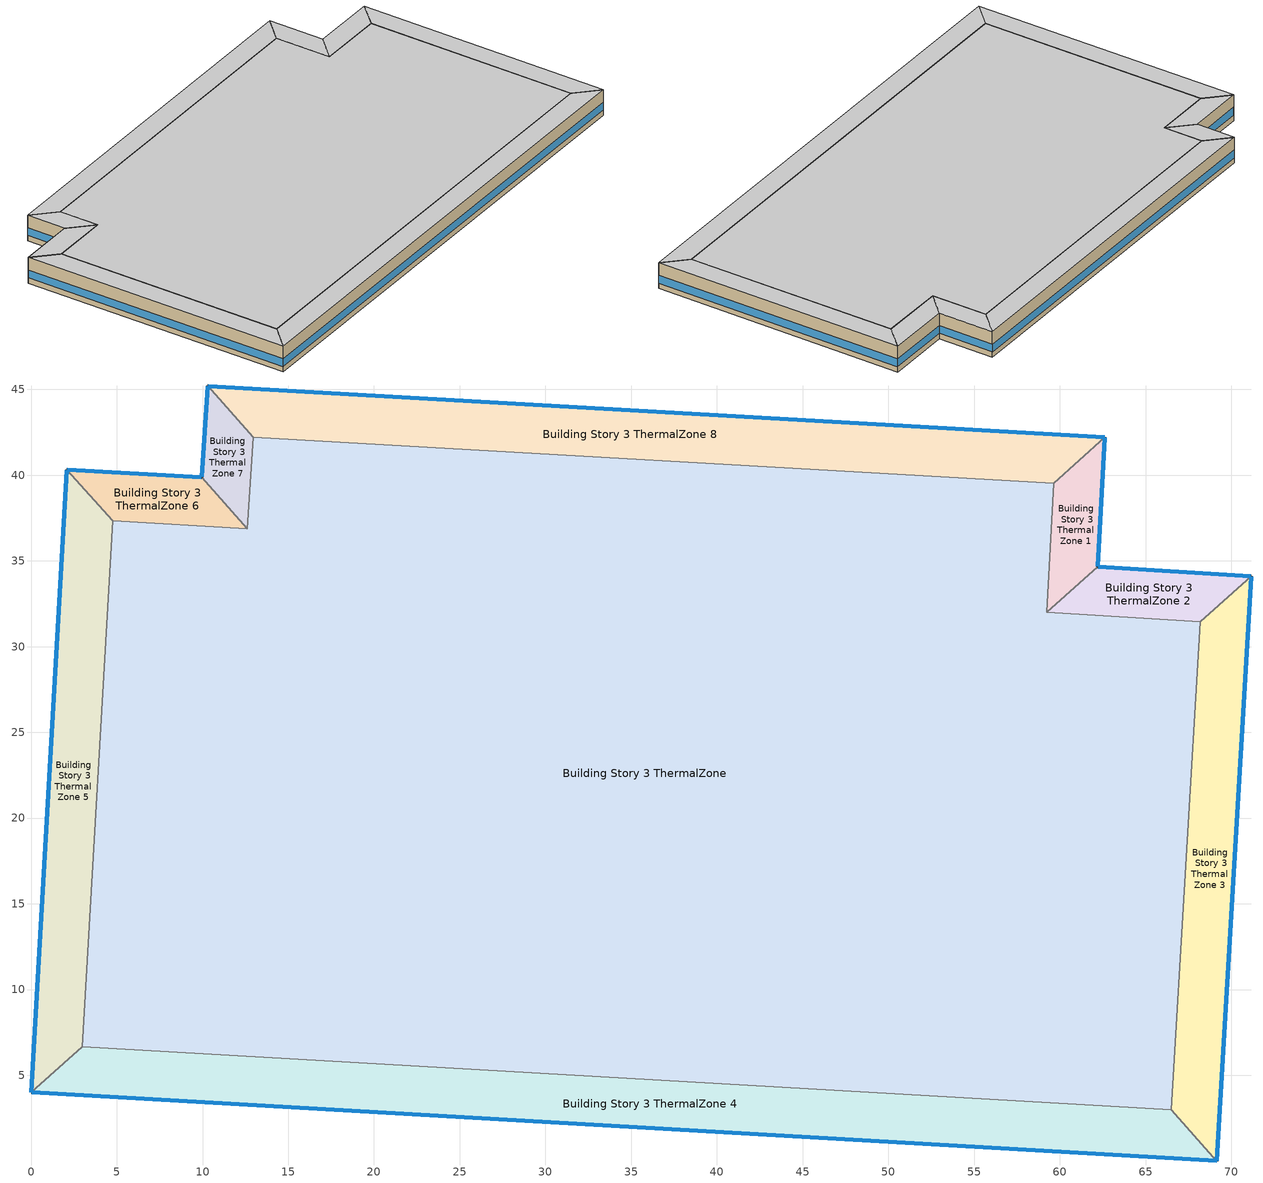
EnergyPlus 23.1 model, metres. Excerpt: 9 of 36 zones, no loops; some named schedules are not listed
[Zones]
Building Story 3 ThermalZone
 floor adiabatic (Typical Interior Floor): 59.65,39.54 59.23,31.99 68.18,31.44 66.51,2.99 2.99,6.66 4.76,37.33 12.62,36.88 12.95,42.21 z7.2
 wall adiabatic (Typical Interior Wall): 59.23,31.99 59.65,39.54 12.95,42.21 12.62,36.88 4.76,37.33 2.99,6.66 66.51,2.99 68.18,31.44 59.23,31.99 z7.2:10.8
 ceiling adiabatic (Typical Interior Ceiling): 12.95,42.21 12.62,36.88 4.76,37.33 2.99,6.66 66.51,2.99 68.18,31.44 59.23,31.99 59.65,39.54 z10.8
Building Story 3 ThermalZone 1
 floor adiabatic (Typical Interior Floor): 62.63,42.2 62.22,34.65 59.23,31.99 59.65,39.54 z7.2
 wall outside (Typical Insulated Steel Framed Exterior Wall R-12.99): 62.22,34.65 62.63,42.2 z7.2:10.8
 wall adiabatic (Typical Interior Wall): 62.63,42.2 59.65,39.54 59.23,31.99 62.22,34.65 z7.2:10.8
 window (U 0.55 SHGC 0.25): 62.22,34.68 62.63,42.18 z7.96:9.05
 ceiling adiabatic (Typical Interior Ceiling): 59.65,39.54 59.23,31.99 62.22,34.65 62.63,42.2 z10.8
Building Story 3 ThermalZone 2
 floor adiabatic (Typical Interior Floor): 62.22,34.65 71.18,34.1 68.18,31.44 59.23,31.99 z7.2
 wall outside (Typical Insulated Steel Framed Exterior Wall R-12.99): 71.18,34.1 62.22,34.65 z7.2:10.8
 wall adiabatic (Typical Interior Wall): 62.22,34.65 59.23,31.99 68.18,31.44 71.18,34.1 z7.2:10.8
 window (U 0.55 SHGC 0.25): 71.15,34.1 62.24,34.65 z7.96:9.05
 ceiling adiabatic (Typical Interior Ceiling): 59.23,31.99 68.18,31.44 71.18,34.1 62.22,34.65 z10.8
Building Story 3 ThermalZone 3
 floor adiabatic (Typical Interior Floor): 71.18,34.1 69.17,0 66.51,2.99 68.18,31.44 z7.2
 wall outside (Typical Insulated Steel Framed Exterior Wall R-12.99): 69.17,0 71.18,34.1 z7.2:10.8
 wall adiabatic (Typical Interior Wall): 71.18,34.1 68.18,31.44 66.51,2.99 69.17,0 z7.2:10.8
 window (U 0.55 SHGC 0.25): 69.17,0.03 71.17,34.07 z7.96:9.04
 ceiling adiabatic (Typical Interior Ceiling): 68.18,31.44 66.51,2.99 69.17,0 71.18,34.1 z10.8
Building Story 3 ThermalZone 4
 floor adiabatic (Typical Interior Floor): 69.17,0 0,4 2.99,6.66 66.51,2.99 z7.2
 wall outside (Typical Insulated Steel Framed Exterior Wall R-12.99): 0,4 69.17,0 z7.2:10.8
 wall adiabatic (Typical Interior Wall): 69.17,0 66.51,2.99 2.99,6.66 0,4 z7.2:10.8
 window (U 0.55 SHGC 0.25): 0.03,4 69.14,0 z7.96:9.04
 ceiling adiabatic (Typical Interior Ceiling): 66.51,2.99 2.99,6.66 0,4 69.17,0 z10.8
Building Story 3 ThermalZone 5
 floor adiabatic (Typical Interior Floor): 0,4 2.09,40.31 4.76,37.33 2.99,6.66 z7.2
 wall outside (Typical Insulated Steel Framed Exterior Wall R-12.99): 2.09,40.31 0,4 z7.2:10.8
 wall adiabatic (Typical Interior Wall): 0,4 2.99,6.66 4.76,37.33 2.09,40.31 z7.2:10.8
 window (U 0.55 SHGC 0.25): 2.09,40.29 0,4.02 z7.96:9.04
 ceiling adiabatic (Typical Interior Ceiling): 2.99,6.66 4.76,37.33 2.09,40.31 0,4 z10.8
Building Story 3 ThermalZone 6
 floor adiabatic (Typical Interior Ceiling): 2.09,40.31 9.96,39.87 12.62,36.88 4.76,37.33 z7.2
 wall outside (Typical Insulated Steel Framed Exterior Wall R-12.99): 9.96,39.87 2.09,40.31 z7.2:10.8
 wall adiabatic (Typical Interior Wall): 2.09,40.31 4.76,37.33 12.62,36.88 9.96,39.87 z7.2:10.8
 window (U 0.55 SHGC 0.25): 9.94,39.87 2.12,40.31 z7.96:9.05
 ceiling adiabatic (Typical Interior Ceiling): 4.76,37.33 12.62,36.88 9.96,39.87 2.09,40.31 z10.8
Building Story 3 ThermalZone 7
 floor adiabatic (Typical Interior Ceiling): 9.96,39.87 10.3,45.2 12.95,42.21 12.62,36.88 z7.2
 wall outside (Typical Insulated Steel Framed Exterior Wall R-12.99): 10.3,45.2 9.96,39.87 z7.2:10.8
 wall adiabatic (Typical Interior Wall): 9.96,39.87 12.62,36.88 12.95,42.21 10.3,45.2 z7.2:10.8
 window (U 0.55 SHGC 0.25): 10.3,45.18 9.97,39.9 z7.96:9.05
 ceiling adiabatic (Typical Interior Ceiling): 12.62,36.88 12.95,42.21 10.3,45.2 9.96,39.87 z10.8
Building Story 3 ThermalZone 8
 floor adiabatic (Typical Interior Ceiling): 10.3,45.2 62.63,42.2 59.65,39.54 12.95,42.21 z7.2
 wall outside (Typical Insulated Steel Framed Exterior Wall R-12.99): 62.63,42.2 10.3,45.2 z7.2:10.8
 wall adiabatic (Typical Interior Wall): 10.3,45.2 12.95,42.21 59.65,39.54 62.63,42.2 z7.2:10.8
 window (U 0.55 SHGC 0.25): 62.61,42.2 10.32,45.2 z7.96:9.04
 ceiling adiabatic (Typical Interior Ceiling): 12.95,42.21 59.65,39.54 62.63,42.2 10.3,45.2 z10.8
[Building]
bld_10: Terrain=City
[Site:Location]
Jack Northrop Fld H_CA_USA: Latitude {deg}=41.3127; Longitude {deg}=-105.584; Time Zone {hr}=-8; Elevation {m}=21
[Site:GroundTemperature:FCfactorMethod]
18.8, 14.3, 13.6, 13.2, 13.3, 12.6, 15.3, 15.6, 17.7, 19.4, 19.7, 18.5
[Site:WaterMainsTemperature]
Calculation Method=Correlation; Annual Average Outdoor Air Temperature {C}=8.96667; Maximum Difference In Monthly Average Outdoor Air Temperatures {deltaC}=26.2
[SizingPeriod:DesignDay] Day of Month=21; Dry-Bulb Temperature Range Modifier Type=DefaultMultipliers; Humidity Condition Type=Wetbulb; Barometric Pressure {Pa}=98769; Rain Indicator=No; Snow Indicator=No; Daylight Saving Time Indicator=No; Begin Environment Reset Mode=FullResetAtBeginEnvironment
Name | Month | Day Type | Maximum Dry-Bulb Temperature {C} | Daily Dry-Bulb Temperature Range {deltaC} | Wetbulb or DewPoint at Maximum Dry-Bulb {C} | Wind Speed {m/s} | Wind Direction {deg} | Solar Model Indicator | ASHRAE Clear Sky Optical Depth for Beam Irradiance (taub) | ASHRAE Clear Sky Optical Depth for Diffuse Irradiance (taud) | Sky Clearness
Buffalo Niagara Intl Ap Ann Clg .4% Condns DB=>MWB 1 | 7 | SummerDesignDay | 30.3 | 9.3 | 21.8 | 5.7 | 240 | ASHRAETau | 0.462 | 2.001
Buffalo Niagara Intl Ap Ann Clg .4% Condns WB=>MDB 1 | 7 | SummerDesignDay | 27.8 | 9.3 | 23.8 | 5.7 | 240 | ASHRAETau | 0.462 | 2.001
Buffalo Niagara Intl Ap Ann Htg 99.6% Condns DB 1 | 1 | WinterDesignDay | -16.3 | 0 | -16.3 | 5.1 | 270 | ASHRAEClearSky |  |  | 0
[Material] Thermal Absorptance=0.9; Solar Absorptance=0.7
Name | Roughness | Thickness {m} | Conductivity {W/m-K} | Density {kg/m3} | Specific Heat {J/kg-K} | Visible Absorptance
100mm Normalweight concrete floor | MediumRough | 0.1016 | 2.31045 | 2322 | 832.557 | 0.7
25mm Stucco | Smooth | 0.0254 | 0.72 | 1856 | 840 | 0.7
5/8 in. Gypsum Board | MediumSmooth | 0.0159 | 0.16 | 800 | 1090 | 0.7
G01 13mm gypsum board | Smooth | 0.0127 | 0.160031 | 800.001 | 1090.73 | 0.5
Std Wood 6inch 1; Std Wood 6inch 2 | MediumSmooth | 0.15 | 0.12 | 540 | 1210 | 0.7
[Material:NoMass] Roughness=Smooth; Thermal Absorptance=0.9; Solar Absorptance=0.7
Name | Thermal Resistance {m2-K/W} | Visible Absorptance
CP02 CARPET PAD | 0.21648 | 0.8
Typical Insulation R-10.81 | 1.90342 | 0.7
[WindowMaterial:Gas]
Gap_1_W_0_0032: Gas Type=Air; Thickness {m}=0.0032
[WindowMaterial:Glazing] Optical Data Type=SpectralAverage; Infrared Transmittance at Normal Incidence=0; Back Side Infrared Hemispherical Emissivity=0.84; Conductivity {W/m-K}=1; Dirt Correction Factor for Solar and Visible Transmittance=1; Solar Diffusing=No
Name | Thickness {m} | Solar Transmittance at Normal Incidence | Front Side Solar Reflectance at Normal Incidence | Back Side Solar Reflectance at Normal Incidence | Visible Transmittance at Normal Incidence | Front Side Visible Reflectance at Normal Incidence | Back Side Visible Reflectance at Normal Incidence | Front Side Infrared Hemispherical Emissivity
Glass_2022F_LayerAvg | 0.0039 | 0.355897 | 0.394095 | 0.265645 | 0.677694 | 0.042734 | 0.05547 | 0.046
Glass_2175_LayerAvg | 0.0086 | 0.167758 | 0.217606 | 0.437978 | 0.416044 | 0.078729 | 0.10654 | 0.84
[Construction]
InteriorFurnishings 1: Std Wood 6inch 1
InteriorFurnishings 2: Std Wood 6inch 2
Typical Insulated Steel Framed Exterior Wall R-12.99: 25mm Stucco, 5/8 in. Gypsum Board, Typical Insulation R-10.81, 5/8 in. Gypsum Board
Typical Interior Ceiling: CP02 CARPET PAD, 100mm Normalweight concrete floor
Typical Interior Floor: 100mm Normalweight concrete floor, CP02 CARPET PAD
Typical Interior Wall: G01 13mm gypsum board, G01 13mm gypsum board
U 0.55 SHGC 0.25: Glass_2175_LayerAvg, Gap_1_W_0_0032, Glass_2022F_LayerAvg
[Zone] Multiplier=1; Part of Total Floor Area=Yes
Building Story 3 ThermalZone; Building Story 3 ThermalZone 1; Building Story 3 ThermalZone 2; Building Story 3 ThermalZone 3; Building Story 3 ThermalZone 4; Building Story 3 ThermalZone 5; Building Story 3 ThermalZone 6; Building Story 3 ThermalZone 7; Building Story 3 ThermalZone 8
[Space] Space Type=Story Mid2 Blended Space Type
Name | Zone
Building Story 3 Space | Building Story 3 ThermalZone
Building Story 3 Space 1 | Building Story 3 ThermalZone 1
Building Story 3 Space 2 | Building Story 3 ThermalZone 2
Building Story 3 Space 3 | Building Story 3 ThermalZone 3
Building Story 3 Space 4 | Building Story 3 ThermalZone 4
Building Story 3 Space 5 | Building Story 3 ThermalZone 5
Building Story 3 Space 6 | Building Story 3 ThermalZone 6
Building Story 3 Space 7 | Building Story 3 ThermalZone 7
Building Story 3 Space 8 | Building Story 3 ThermalZone 8
[SpaceList]
Story Mid2 Blended Space Type: Building Story 3 Space 5, Building Story 3 Space 7, Building Story 3 Space, Building Story 3 Space 4, Building Story 3 Space 6, Building Story 3 Space 3, Building Story 3 Space 8, Building Story 3 Space 2, Building Story 3 Space 1
[InternalMass]
Name | Construction | Zone or ZoneList | Space or SpaceList | Surface Area {m2}
Building Story 3 Space 5 Office WholeBuilding - Lg Office A  - Story Mid2 Mass; Building Story 3 Space 5 Office WholeBuilding - Lg Office C  - Story Mid2 Mass | InteriorFurnishings 1 | Building Story 3 ThermalZone 5 | Building Story 3 Space 5 | 9.81729
Building Story 3 Space 7 Office WholeBuilding - Lg Office A  - Story Mid2 Mass; Building Story 3 Space 7 Office WholeBuilding - Lg Office C  - Story Mid2 Mass | InteriorFurnishings 1 | Building Story 3 ThermalZone 7 | Building Story 3 Space 7 | 1.56676
Building Story 3 Space Office WholeBuilding - Lg Office A  - Story Mid2 Mass; Building Story 3 Space Office WholeBuilding - Lg Office C  - Story Mid2 Mass | InteriorFurnishings 1 | Building Story 3 ThermalZone | Building Story 3 Space | 226.101
Building Story 3 Space 4 Office WholeBuilding - Lg Office A  - Story Mid2 Mass; Building Story 3 Space 4 Office WholeBuilding - Lg Office C  - Story Mid2 Mass | InteriorFurnishings 1 | Building Story 3 ThermalZone 4 | Building Story 3 Space 4 | 19.4455
Building Story 3 Space 6 Office WholeBuilding - Lg Office A  - Story Mid2 Mass; Building Story 3 Space 6 Office WholeBuilding - Lg Office C  - Story Mid2 Mass | InteriorFurnishings 1 | Building Story 3 ThermalZone 6 | Building Story 3 Space 6 | 2.30838
Building Story 3 Space 3 Office WholeBuilding - Lg Office A  - Story Mid2 Mass; Building Story 3 Space 3 Office WholeBuilding - Lg Office C  - Story Mid2 Mass | InteriorFurnishings 1 | Building Story 3 ThermalZone 3 | Building Story 3 Space 3 | 9.17397
Building Story 3 Space 8 Office WholeBuilding - Lg Office A  - Story Mid2 Mass; Building Story 3 Space 8 Office WholeBuilding - Lg Office C  - Story Mid2 Mass | InteriorFurnishings 1 | Building Story 3 ThermalZone 8 | Building Story 3 Space 8 | 14.5351
Building Story 3 Space 2 Office WholeBuilding - Lg Office A  - Story Mid2 Mass; Building Story 3 Space 2 Office WholeBuilding - Lg Office C  - Story Mid2 Mass | InteriorFurnishings 1 | Building Story 3 ThermalZone 2 | Building Story 3 Space 2 | 2.63076
Building Story 3 Space 1 Office WholeBuilding - Lg Office A  - Story Mid2 Mass; Building Story 3 Space 1 Office WholeBuilding - Lg Office C  - Story Mid2 Mass | InteriorFurnishings 1 | Building Story 3 ThermalZone 1 | Building Story 3 Space 1 | 2.21524
Building Story 3 Space 5 Office WholeBuilding - Lg Office A end_a - Story Mid2 Mass; Building Story 3 Space 5 Office WholeBuilding - Lg Office C end_a - Story Mid2 Mass | InteriorFurnishings 1 | Building Story 3 ThermalZone 5 | Building Story 3 Space 5 | 1.42611
Building Story 3 Space 7 Office WholeBuilding - Lg Office A end_a - Story Mid2 Mass; Building Story 3 Space 7 Office WholeBuilding - Lg Office C end_a - Story Mid2 Mass | InteriorFurnishings 1 | Building Story 3 ThermalZone 7 | Building Story 3 Space 7 | 0.227595
Building Story 3 Space Office WholeBuilding - Lg Office A end_a - Story Mid2 Mass; Building Story 3 Space Office WholeBuilding - Lg Office C end_a - Story Mid2 Mass | InteriorFurnishings 1 | Building Story 3 ThermalZone | Building Story 3 Space | 32.8446
Building Story 3 Space 4 Office WholeBuilding - Lg Office A end_a - Story Mid2 Mass; Building Story 3 Space 4 Office WholeBuilding - Lg Office C end_a - Story Mid2 Mass | InteriorFurnishings 1 | Building Story 3 ThermalZone 4 | Building Story 3 Space 4 | 2.82476
Building Story 3 Space 6 Office WholeBuilding - Lg Office A end_a - Story Mid2 Mass; Building Story 3 Space 6 Office WholeBuilding - Lg Office C end_a - Story Mid2 Mass | InteriorFurnishings 1 | Building Story 3 ThermalZone 6 | Building Story 3 Space 6 | 0.335326
Building Story 3 Space 3 Office WholeBuilding - Lg Office A end_a - Story Mid2 Mass; Building Story 3 Space 3 Office WholeBuilding - Lg Office C end_a - Story Mid2 Mass | InteriorFurnishings 1 | Building Story 3 ThermalZone 3 | Building Story 3 Space 3 | 1.33266
Building Story 3 Space 8 Office WholeBuilding - Lg Office A end_a - Story Mid2 Mass; Building Story 3 Space 8 Office WholeBuilding - Lg Office C end_a - Story Mid2 Mass | InteriorFurnishings 1 | Building Story 3 ThermalZone 8 | Building Story 3 Space 8 | 2.11144
Building Story 3 Space 2 Office WholeBuilding - Lg Office A end_a - Story Mid2 Mass; Building Story 3 Space 2 Office WholeBuilding - Lg Office C end_a - Story Mid2 Mass | InteriorFurnishings 1 | Building Story 3 ThermalZone 2 | Building Story 3 Space 2 | 0.382157
Building Story 3 Space 1 Office WholeBuilding - Lg Office A end_a - Story Mid2 Mass; Building Story 3 Space 1 Office WholeBuilding - Lg Office C end_a - Story Mid2 Mass | InteriorFurnishings 1 | Building Story 3 ThermalZone 1 | Building Story 3 Space 1 | 0.321797
Building Story 3 Space 5 Office WholeBuilding - Lg Office B  - Story Mid2 Mass | InteriorFurnishings 1 | Building Story 3 ThermalZone 5 | Building Story 3 Space 5 | 72.8509
Building Story 3 Space 7 Office WholeBuilding - Lg Office B  - Story Mid2 Mass | InteriorFurnishings 1 | Building Story 3 ThermalZone 7 | Building Story 3 Space 7 | 11.6264
Building Story 3 Space Office WholeBuilding - Lg Office B  - Story Mid2 Mass | InteriorFurnishings 1 | Building Story 3 ThermalZone | Building Story 3 Space | 1677.82
Building Story 3 Space 4 Office WholeBuilding - Lg Office B  - Story Mid2 Mass | InteriorFurnishings 1 | Building Story 3 ThermalZone 4 | Building Story 3 Space 4 | 144.299
Building Story 3 Space 6 Office WholeBuilding - Lg Office B  - Story Mid2 Mass | InteriorFurnishings 1 | Building Story 3 ThermalZone 6 | Building Story 3 Space 6 | 17.1297
Building Story 3 Space 3 Office WholeBuilding - Lg Office B  - Story Mid2 Mass | InteriorFurnishings 1 | Building Story 3 ThermalZone 3 | Building Story 3 Space 3 | 68.077
Building Story 3 Space 8 Office WholeBuilding - Lg Office B  - Story Mid2 Mass | InteriorFurnishings 1 | Building Story 3 ThermalZone 8 | Building Story 3 Space 8 | 107.86
Building Story 3 Space 2 Office WholeBuilding - Lg Office B  - Story Mid2 Mass | InteriorFurnishings 1 | Building Story 3 ThermalZone 2 | Building Story 3 Space 2 | 19.522
Building Story 3 Space 1 Office WholeBuilding - Lg Office B  - Story Mid2 Mass | InteriorFurnishings 1 | Building Story 3 ThermalZone 1 | Building Story 3 Space 1 | 16.4386
Building Story 3 Space 5 Office WholeBuilding - Lg Office B end_a - Story Mid2 Mass | InteriorFurnishings 1 | Building Story 3 ThermalZone 5 | Building Story 3 Space 5 | 10.5827
Building Story 3 Space 7 Office WholeBuilding - Lg Office B end_a - Story Mid2 Mass | InteriorFurnishings 1 | Building Story 3 ThermalZone 7 | Building Story 3 Space 7 | 1.68891
Building Story 3 Space Office WholeBuilding - Lg Office B end_a - Story Mid2 Mass | InteriorFurnishings 1 | Building Story 3 ThermalZone | Building Story 3 Space | 243.729
Building Story 3 Space 4 Office WholeBuilding - Lg Office B end_a - Story Mid2 Mass | InteriorFurnishings 1 | Building Story 3 ThermalZone 4 | Building Story 3 Space 4 | 20.9616
Building Story 3 Space 6 Office WholeBuilding - Lg Office B end_a - Story Mid2 Mass | InteriorFurnishings 1 | Building Story 3 ThermalZone 6 | Building Story 3 Space 6 | 2.48835
Building Story 3 Space 3 Office WholeBuilding - Lg Office B end_a - Story Mid2 Mass | InteriorFurnishings 1 | Building Story 3 ThermalZone 3 | Building Story 3 Space 3 | 9.8892
Building Story 3 Space 8 Office WholeBuilding - Lg Office B end_a - Story Mid2 Mass | InteriorFurnishings 1 | Building Story 3 ThermalZone 8 | Building Story 3 Space 8 | 15.6683
Building Story 3 Space 2 Office WholeBuilding - Lg Office B end_a - Story Mid2 Mass | InteriorFurnishings 1 | Building Story 3 ThermalZone 2 | Building Story 3 Space 2 | 2.83587
Building Story 3 Space 1 Office WholeBuilding - Lg Office B end_a - Story Mid2 Mass | InteriorFurnishings 1 | Building Story 3 ThermalZone 1 | Building Story 3 Space 1 | 2.38795
Building Story 3 Space 5 SecondarySchool Classroom A  - Story Mid2 Mass; Building Story 3 Space 5 SecondarySchool Classroom C  - Story Mid2 Mass | InteriorFurnishings 1 | Building Story 3 ThermalZone 5 | Building Story 3 Space 5 | 20.6722
Building Story 3 Space 7 SecondarySchool Classroom A  - Story Mid2 Mass; Building Story 3 Space 7 SecondarySchool Classroom C  - Story Mid2 Mass | InteriorFurnishings 1 | Building Story 3 ThermalZone 7 | Building Story 3 Space 7 | 3.29911
Building Story 3 Space SecondarySchool Classroom A  - Story Mid2 Mass; Building Story 3 Space SecondarySchool Classroom C  - Story Mid2 Mass | InteriorFurnishings 1 | Building Story 3 ThermalZone | Building Story 3 Space | 476.099
Building Story 3 Space 4 SecondarySchool Classroom A  - Story Mid2 Mass; Building Story 3 Space 4 SecondarySchool Classroom C  - Story Mid2 Mass | InteriorFurnishings 1 | Building Story 3 ThermalZone 4 | Building Story 3 Space 4 | 40.9463
Building Story 3 Space 6 SecondarySchool Classroom A  - Story Mid2 Mass; Building Story 3 Space 6 SecondarySchool Classroom C  - Story Mid2 Mass | InteriorFurnishings 1 | Building Story 3 ThermalZone 6 | Building Story 3 Space 6 | 4.86073
Building Story 3 Space 3 SecondarySchool Classroom A  - Story Mid2 Mass; Building Story 3 Space 3 SecondarySchool Classroom C  - Story Mid2 Mass | InteriorFurnishings 1 | Building Story 3 ThermalZone 3 | Building Story 3 Space 3 | 19.3175
Building Story 3 Space 8 SecondarySchool Classroom A  - Story Mid2 Mass; Building Story 3 Space 8 SecondarySchool Classroom C  - Story Mid2 Mass | InteriorFurnishings 1 | Building Story 3 ThermalZone 8 | Building Story 3 Space 8 | 30.6064
Building Story 3 Space 2 SecondarySchool Classroom A  - Story Mid2 Mass; Building Story 3 Space 2 SecondarySchool Classroom C  - Story Mid2 Mass | InteriorFurnishings 1 | Building Story 3 ThermalZone 2 | Building Story 3 Space 2 | 5.53957
Building Story 3 Space 1 SecondarySchool Classroom A  - Story Mid2 Mass; Building Story 3 Space 1 SecondarySchool Classroom C  - Story Mid2 Mass | InteriorFurnishings 1 | Building Story 3 ThermalZone 1 | Building Story 3 Space 1 | 4.66461
Building Story 3 Space 5 SecondarySchool Classroom A end_b - Story Mid2 Mass; Building Story 3 Space 5 SecondarySchool Classroom C end_b - Story Mid2 Mass | InteriorFurnishings 1 | Building Story 3 ThermalZone 5 | Building Story 3 Space 5 | 3.93978
Building Story 3 Space 7 SecondarySchool Classroom A end_b - Story Mid2 Mass; Building Story 3 Space 7 SecondarySchool Classroom C end_b - Story Mid2 Mass | InteriorFurnishings 1 | Building Story 3 ThermalZone 7 | Building Story 3 Space 7 | 0.628757
Building Story 3 Space SecondarySchool Classroom A end_b - Story Mid2 Mass; Building Story 3 Space SecondarySchool Classroom C end_b - Story Mid2 Mass | InteriorFurnishings 1 | Building Story 3 ThermalZone | Building Story 3 Space | 90.7368
Building Story 3 Space 4 SecondarySchool Classroom A end_b - Story Mid2 Mass; Building Story 3 Space 4 SecondarySchool Classroom C end_b - Story Mid2 Mass | InteriorFurnishings 1 | Building Story 3 ThermalZone 4 | Building Story 3 Space 4 | 7.8037
Building Story 3 Space 6 SecondarySchool Classroom A end_b - Story Mid2 Mass; Building Story 3 Space 6 SecondarySchool Classroom C end_b - Story Mid2 Mass | InteriorFurnishings 1 | Building Story 3 ThermalZone 6 | Building Story 3 Space 6 | 0.926375
Building Story 3 Space 3 SecondarySchool Classroom A end_b - Story Mid2 Mass; Building Story 3 Space 3 SecondarySchool Classroom C end_b - Story Mid2 Mass | InteriorFurnishings 1 | Building Story 3 ThermalZone 3 | Building Story 3 Space 3 | 3.68161
Building Story 3 Space 8 SecondarySchool Classroom A end_b - Story Mid2 Mass; Building Story 3 Space 8 SecondarySchool Classroom C end_b - Story Mid2 Mass | InteriorFurnishings 1 | Building Story 3 ThermalZone 8 | Building Story 3 Space 8 | 5.83308
Building Story 3 Space 2 SecondarySchool Classroom A end_b - Story Mid2 Mass; Building Story 3 Space 2 SecondarySchool Classroom C end_b - Story Mid2 Mass | InteriorFurnishings 1 | Building Story 3 ThermalZone 2 | Building Story 3 Space 2 | 1.05575
Building Story 3 Space 1 SecondarySchool Classroom A end_b - Story Mid2 Mass; Building Story 3 Space 1 SecondarySchool Classroom C end_b - Story Mid2 Mass | InteriorFurnishings 1 | Building Story 3 ThermalZone 1 | Building Story 3 Space 1 | 0.888999
Building Story 3 Space 5 SecondarySchool Corridor B  - Story Mid2 Mass | InteriorFurnishings 1 | Building Story 3 ThermalZone 5 | Building Story 3 Space 5 | 29.149
Building Story 3 Space 7 SecondarySchool Corridor B  - Story Mid2 Mass | InteriorFurnishings 1 | Building Story 3 ThermalZone 7 | Building Story 3 Space 7 | 4.65195
Building Story 3 Space SecondarySchool Corridor B  - Story Mid2 Mass | InteriorFurnishings 1 | Building Story 3 ThermalZone | Building Story 3 Space | 671.33
Building Story 3 Space 4 SecondarySchool Corridor B  - Story Mid2 Mass | InteriorFurnishings 1 | Building Story 3 ThermalZone 4 | Building Story 3 Space 4 | 57.7369
Building Story 3 Space 6 SecondarySchool Corridor B  - Story Mid2 Mass | InteriorFurnishings 1 | Building Story 3 ThermalZone 6 | Building Story 3 Space 6 | 6.85393
Building Story 3 Space 3 SecondarySchool Corridor B  - Story Mid2 Mass | InteriorFurnishings 1 | Building Story 3 ThermalZone 3 | Building Story 3 Space 3 | 27.2389
Building Story 3 Space 8 SecondarySchool Corridor B  - Story Mid2 Mass | InteriorFurnishings 1 | Building Story 3 ThermalZone 8 | Building Story 3 Space 8 | 43.1569
Building Story 3 Space 2 SecondarySchool Corridor B  - Story Mid2 Mass | InteriorFurnishings 1 | Building Story 3 ThermalZone 2 | Building Story 3 Space 2 | 7.81114
Building Story 3 Space 1 SecondarySchool Corridor B  - Story Mid2 Mass | InteriorFurnishings 1 | Building Story 3 ThermalZone 1 | Building Story 3 Space 1 | 6.57739
Building Story 3 Space 5 SecondarySchool Corridor B end_b - Story Mid2 Mass | InteriorFurnishings 1 | Building Story 3 ThermalZone 5 | Building Story 3 Space 5 | 5.55533
Building Story 3 Space 7 SecondarySchool Corridor B end_b - Story Mid2 Mass | InteriorFurnishings 1 | Building Story 3 ThermalZone 7 | Building Story 3 Space 7 | 0.886587
Building Story 3 Space SecondarySchool Corridor B end_b - Story Mid2 Mass | InteriorFurnishings 1 | Building Story 3 ThermalZone | Building Story 3 Space | 127.945
Building Story 3 Space 4 SecondarySchool Corridor B end_b - Story Mid2 Mass | InteriorFurnishings 1 | Building Story 3 ThermalZone 4 | Building Story 3 Space 4 | 11.0037
Building Story 3 Space 6 SecondarySchool Corridor B end_b - Story Mid2 Mass | InteriorFurnishings 1 | Building Story 3 ThermalZone 6 | Building Story 3 Space 6 | 1.30625
Building Story 3 Space 3 SecondarySchool Corridor B end_b - Story Mid2 Mass | InteriorFurnishings 1 | Building Story 3 ThermalZone 3 | Building Story 3 Space 3 | 5.1913
Building Story 3 Space 8 SecondarySchool Corridor B end_b - Story Mid2 Mass | InteriorFurnishings 1 | Building Story 3 ThermalZone 8 | Building Story 3 Space 8 | 8.22501
Building Story 3 Space 2 SecondarySchool Corridor B end_b - Story Mid2 Mass | InteriorFurnishings 1 | Building Story 3 ThermalZone 2 | Building Story 3 Space 2 | 1.48868
Building Story 3 Space 1 SecondarySchool Corridor B end_b - Story Mid2 Mass | InteriorFurnishings 1 | Building Story 3 ThermalZone 1 | Building Story 3 Space 1 | 1.25354
Building Story 3 Space Mass | InteriorFurnishings 2 | Building Story 3 ThermalZone | Building Story 3 Space | 4372.39
Building Story 3 Space 1 Mass | InteriorFurnishings 2 | Building Story 3 ThermalZone 1 | Building Story 3 Space 1 | 42.8387
Building Story 3 Space 2 Mass | InteriorFurnishings 2 | Building Story 3 ThermalZone 2 | Building Story 3 Space 2 | 50.8742
Building Story 3 Space 3 Mass | InteriorFurnishings 2 | Building Story 3 ThermalZone 3 | Building Story 3 Space 3 | 177.408
Building Story 3 Space 4 Mass | InteriorFurnishings 2 | Building Story 3 ThermalZone 4 | Building Story 3 Space 4 | 376.042
Building Story 3 Space 5 Mass | InteriorFurnishings 2 | Building Story 3 ThermalZone 5 | Building Story 3 Space 5 | 189.849
Building Story 3 Space 6 Mass | InteriorFurnishings 2 | Building Story 3 ThermalZone 6 | Building Story 3 Space 6 | 44.6398
Building Story 3 Space 7 Mass | InteriorFurnishings 2 | Building Story 3 ThermalZone 7 | Building Story 3 Space 7 | 30.2983
Building Story 3 Space 8 Mass | InteriorFurnishings 2 | Building Story 3 ThermalZone 8 | Building Story 3 Space 8 | 281.082
[Lights] Zone or ZoneList or Space or SpaceList=Story Mid2 Blended Space Type; Design Level Calculation Method=Watts/Area; Return Air Fraction=0; Fraction Visible=0.2; Fraction Replaceable=1
Name | Schedule | Watts per Zone Floor Area {W/m2} | Fraction Radiant
Office WholeBuilding - Lg Office Lights 1 | OfficeLarge BLDG_LIGHT_SCH_2013 | 4.92443 | 0.7
SecondarySchool Classroom Lights 2 | SchoolSecondary BLDG_LIGHT_CLASSROOM_SCH_2013 | 3.46067 | 0.37
SecondarySchool Corridor Lights 2 | SchoolSecondary BLDG_LIGHT_CORRIDOR_SCH_2013 | 1.29865 | 0.37
[People] Zone or ZoneList or Space or SpaceList=Story Mid2 Blended Space Type; Number of People Calculation Method=People/Area; Fraction Radiant=0.3; Enable ASHRAE 55 Comfort Warnings=Yes; Mean Radiant Temperature Calculation Type=ZoneAveraged; Work Efficiency Schedule=Work Efficiency Schedule; Clothing Insulation Schedule=Clothing Schedule; Air Velocity Schedule=Air Velocity Schedule; Thermal Comfort Model 1 Type=Fanger
Name | Number of People Schedule | People per Floor Area {person/m2} | Activity Level Schedule
Office WholeBuilding - Lg Office People 1 | OfficeLarge BLDG_OCC_SCH | 0.030027 | OfficeLarge ACTIVITY_SCH
SecondarySchool Classroom People 2 | SchoolSecondary BLDG_OCC_SCH | 0.0976802 | SchoolSecondary ACTIVITY_SCH
[ElectricEquipment] Zone or ZoneList or Space or SpaceList=Story Mid2 Blended Space Type; Design Level Calculation Method=Watts/Area; Fraction Latent=0; Fraction Radiant=0.5; Fraction Lost=0
Name | Schedule | Watts per Zone Floor Area {W/m2}
Office WholeBuilding - Lg Office Elec Equip 1 | OfficeLarge BLDG_EQUIP_SCH | 4.50246
SecondarySchool Classroom Elec Equip 2 | SchoolSecondary BLDG_EQUIP_SCH_2013 | 2.59271
SecondarySchool Corridor Elec Equip 2 | SchoolSecondary BLDG_EQUIP_SCH_2013 | 0.728029
[ZoneInfiltration:DesignFlowRate] Zone or ZoneList or Space or SpaceList=Story Mid2 Blended Space Type; Schedule=Always On Discrete; Design Flow Rate Calculation Method=Flow/ExteriorArea; Constant Term Coefficient=0; Temperature Term Coefficient=0; Velocity Term Coefficient=0.224; Velocity Squared Term Coefficient=0
Name | Flow Rate per Exterior Surface Area {m3/s-m2}
Office WholeBuilding - Lg Office A  - Story Mid2 Infiltration; Office WholeBuilding - Lg Office C  - Story Mid2 Infiltration | 8.32409e-05
Office WholeBuilding - Lg Office A end_a - Story Mid2 Infiltration; Office WholeBuilding - Lg Office C end_a - Story Mid2 Infiltration | 2.4184e-05
Office WholeBuilding - Lg Office B end_a - Story Mid2 Infiltration | 8.97307e-05
SecondarySchool Classroom A  - Story Mid2 Infiltration; SecondarySchool Classroom C  - Story Mid2 Infiltration | 6.34471e-05
SecondarySchool Classroom A end_b - Story Mid2 Infiltration; SecondarySchool Classroom C end_b - Story Mid2 Infiltration | 4.54974e-05
SecondarySchool Corridor B end_b - Story Mid2 Infiltration | 4.71038e-05
[Daylighting:Controls] Lighting Control Type=Stepped; Minimum Input Power Fraction for Continuous or ContinuousOff Dimming Control=0.3; Minimum Light Output Fraction for Continuous or ContinuousOff Dimming Control=0.2; Number of Stepped Control Steps=3; Probability Lighting will be Reset When Needed in Manual Stepped Control=1; Glare Calculation Azimuth Angle of View Direction Clockwise from Zone y-Axis {deg}=-0; Maximum Allowable Discomfort Glare Index=22; Illuminance Setpoint at Reference Point 1 {lux}=377
Name | Zone or Space | Glare Calculation Daylighting Reference Point | Daylighting Reference Point 1 | Fraction of Lights Controlled by Reference Point 1 | Daylighting Reference Point 2 | Fraction of Lights Controlled by Reference Point 2 | Illuminance Setpoint at Reference Point 2 {lux}
Building Story 3 ThermalZone 2 DaylightingControls | Building Story 3 ThermalZone 2 | Building Story 3 Space 2 Daylt Sensor 1 | Building Story 3 Space 2 Daylt Sensor 1 | 0.432
Building Story 3 ThermalZone 3 DaylightingControls | Building Story 3 ThermalZone 3 | Building Story 3 Space 3 Daylt Sensor 1 | Building Story 3 Space 3 Daylt Sensor 1 | 0.457 | Building Story 3 Space 3 Daylt Sensor 2 | 0.105 | 377
Building Story 3 ThermalZone 4 DaylightingControls | Building Story 3 ThermalZone 4 | Building Story 3 Space 4 Daylt Sensor 1 | Building Story 3 Space 4 Daylt Sensor 1 | 0.449 | Building Story 3 Space 4 Daylt Sensor 2 | 0.108 | 377
Building Story 3 ThermalZone 5 DaylightingControls | Building Story 3 ThermalZone 5 | Building Story 3 Space 5 Daylt Sensor 1 | Building Story 3 Space 5 Daylt Sensor 1 | 0.456 | Building Story 3 Space 5 Daylt Sensor 2 | 0.105 | 377
Building Story 3 ThermalZone 8 DaylightingControls | Building Story 3 ThermalZone 8 | Building Story 3 Space 8 Daylt Sensor 1 | Building Story 3 Space 8 Daylt Sensor 1 | 0.451 | Building Story 3 Space 8 Daylt Sensor 2 | 0.108 | 377
[Exterior:Lights] Control Option=AstronomicalClock
Name | Schedule | Design Level {W}
Building Facades | Schedule Ruleset 1 | 1059.83
Main Entries | Schedule Ruleset 2 | 287.547
Other Doors | Schedule Ruleset 2 | 639.792
Parking Areas and Drives | Schedule Ruleset 2 | 11443.6
[Schedule:Day:Interval]
OfficeLarge BLDG_LIGHT_SCH_2013 Wkdy Day: No, 05:00, 0.05, 06:00, 0.1, 07:00, 0.0905601, 08:00, 0.27168, 17:00, 0.815041, 18:00, 0.452801, 20:00, 0.27168, 22:00, 0.18112, 23:00, 0.0905601, 24:00, 0.0452801
OfficeLarge BLDG_LIGHT_SCH_2013 Sat Day: No, 06:00, 0.05, 08:00, 0.0905601, 12:00, 0.27168, 17:00, 0.13584, 19:00, 0.0452801, 24:00, 0.05
OfficeLarge BLDG_LIGHT_SCH_2013 Default: No, 05:00, 0.05, 18:00, 0.0452801, 24:00, 0.05
OfficeLarge BLDG_LIGHT_SCH_2013 Summer Design Day; SchoolSecondary BLDG_LIGHT_CLASSROOM_SCH_2013 Summer Design Day; Clothing Schedule Default Winter Clothes; SchoolSecondary BLDG_LIGHT_CORRIDOR_SCH_2013 Summer Design Day; OfficeLarge BLDG_EQUIP_SCH Summer Design Day: No, 24:00, 1
OfficeLarge BLDG_LIGHT_SCH_2013 Winter Design Day; SchoolSecondary BLDG_LIGHT_CLASSROOM_SCH_2013 Winter Design Day; Work Efficiency Schedule Default; SchoolSecondary BLDG_OCC_SCH Wknd Day; SchoolSecondary BLDG_OCC_SCH Wknd Day 1; SchoolSecondary BLDG_OCC_SCH Default; SchoolSecondary BLDG_OCC_SCH Winter Design Day; SchoolSecondary BLDG_LIGHT_CORRIDOR_SCH_2013 Winter Design Day; OfficeLarge BLDG_OCC_SCH Winter Design Day; OfficeLarge BLDG_EQUIP_SCH Winter Design Day: No, 24:00, 0
SchoolSecondary BLDG_LIGHT_CLASSROOM_SCH_2013 Wkdy Day; SchoolSecondary BLDG_LIGHT_CLASSROOM_SCH_2013 Wkdy Day 2: No, 07:00, 0.1773, 08:00, 0.9, 21:00, 0.598291, 24:00, 0.1773
SchoolSecondary BLDG_LIGHT_CLASSROOM_SCH_2013 Wknd Day; SchoolSecondary BLDG_LIGHT_CLASSROOM_SCH_2013 Wknd Day 1; SchoolSecondary BLDG_LIGHT_CLASSROOM_SCH_2013 Default; SchoolSecondary BLDG_LIGHT_CORRIDOR_SCH_2013 Wknd Day; SchoolSecondary BLDG_LIGHT_CORRIDOR_SCH_2013 Wknd Day 1; SchoolSecondary BLDG_LIGHT_CORRIDOR_SCH_2013 Default: No, 24:00, 0.1773
SchoolSecondary BLDG_LIGHT_CLASSROOM_SCH_2013 Wkdy Day 1: No, 08:00, 0.1773, 20:00, 0.332384, 21:00, 0.117863, 24:00, 0.1773
SchoolSecondary ACTIVITY_SCH Default; SchoolSecondary ACTIVITY_SCH Summer Design Day; SchoolSecondary ACTIVITY_SCH Winter Design Day; OfficeLarge ACTIVITY_SCH Default; OfficeLarge ACTIVITY_SCH Summer Design Day; OfficeLarge ACTIVITY_SCH Winter Design Day: No, 24:00, 120
Air Velocity Schedule Default: No, 24:00, 0.2
SchoolSecondary BLDG_OCC_SCH Wkdy|SmrDsn Day; SchoolSecondary BLDG_OCC_SCH Wkdy|SmrDsn Day 2; SchoolSecondary BLDG_OCC_SCH Summer Design Day: No, 08:00, 0, 16:00, 0.95, 21:00, 0.15, 24:00, 0
SchoolSecondary BLDG_OCC_SCH Wkdy|SmrDsn Day 1: No, 08:00, 0, 21:00, 0.15, 24:00, 0
SchoolSecondary BLDG_EQUIP_SCH_2013 Wkdy Day; SchoolSecondary BLDG_EQUIP_SCH_2013 Wkdy Day 2: No, 08:00, 0.295624, 17:00, 0.90367, 21:00, 0.332931, 24:00, 0.295624
SchoolSecondary BLDG_EQUIP_SCH_2013 Default|Wknd Day; SchoolSecondary BLDG_EQUIP_SCH_2013 Default|Wknd Day 2; SchoolSecondary BLDG_EQUIP_SCH_2013 Default: No, 24:00, 0.295624
SchoolSecondary BLDG_EQUIP_SCH_2013 Wkdy Day 1: No, 08:00, 0.21116, 17:00, 0.475616, 21:00, 0.237808, 24:00, 0.21116
SchoolSecondary BLDG_EQUIP_SCH_2013 Default|Wknd Day 1: No, 24:00, 0.21116
SchoolSecondary BLDG_EQUIP_SCH_2013 Summer Design Day: No, 08:00, 0.35, 17:00, 0.95, 24:00, 0.35
SchoolSecondary BLDG_EQUIP_SCH_2013 Winter Design Day 2: No, 24:00, 0.35
SchoolSecondary BLDG_LIGHT_CORRIDOR_SCH_2013 Wkdy Day; SchoolSecondary BLDG_LIGHT_CORRIDOR_SCH_2013 Wkdy Day 2: No, 07:00, 0.1773, 08:00, 0.9, 21:00, 0.551772, 24:00, 0.1773
SchoolSecondary BLDG_LIGHT_CORRIDOR_SCH_2013 Wkdy Day 1: No, 08:00, 0.1773, 20:00, 0.30654, 21:00, 0.108699, 24:00, 0.1773
OfficeLarge BLDG_OCC_SCH Wkdy Day: No, 06:00, 0, 07:00, 0.1, 08:00, 0.2, 12:00, 0.95, 13:00, 0.5, 17:00, 0.95, 18:00, 0.3, 22:00, 0.1, 24:00, 0.05
OfficeLarge BLDG_OCC_SCH Sat Day: No, 06:00, 0, 08:00, 0.1, 12:00, 0.3, 17:00, 0.1, 19:00, 0.05, 24:00, 0
OfficeLarge BLDG_OCC_SCH Default: No, 06:00, 0, 18:00, 0.05, 24:00, 0
OfficeLarge BLDG_OCC_SCH Summer Design Day: No, 06:00, 0, 22:00, 1, 24:00, 0.05
OfficeLarge BLDG_EQUIP_SCH Wkdy Day: No, 08:00, 0.4, 12:00, 0.9, 13:00, 0.8, 17:00, 0.9, 18:00, 0.5, 24:00, 0.4
OfficeLarge BLDG_EQUIP_SCH Sat Day: No, 06:00, 0.3, 08:00, 0.4, 12:00, 0.5, 17:00, 0.35, 24:00, 0.3
OfficeLarge BLDG_EQUIP_SCH Default: No, 24:00, 0.3
Schedule Day 103: No, 06:00, 0, 24:00, 1
Schedule Day 104: No, 06:00, 0.7, 24:00, 1
[Schedule:Week:Daily]
OfficeLarge BLDG_LIGHT_SCH_2013 Week Rule - Jan1-Jan3: OfficeLarge BLDG_LIGHT_SCH_2013 Wkdy Day, OfficeLarge BLDG_LIGHT_SCH_2013 Wkdy Day, OfficeLarge BLDG_LIGHT_SCH_2013 Wkdy Day, OfficeLarge BLDG_LIGHT_SCH_2013 Wkdy Day, OfficeLarge BLDG_LIGHT_SCH_2013 Wkdy Day, OfficeLarge BLDG_LIGHT_SCH_2013 Wkdy Day, OfficeLarge BLDG_LIGHT_SCH_2013 Sat Day, OfficeLarge BLDG_LIGHT_SCH_2013 Default, OfficeLarge BLDG_LIGHT_SCH_2013 Summer Design Day, OfficeLarge BLDG_LIGHT_SCH_2013 Winter Design Day, OfficeLarge BLDG_LIGHT_SCH_2013 Default, OfficeLarge BLDG_LIGHT_SCH_2013 Default
OfficeLarge BLDG_LIGHT_SCH_2013 Week Rule - Jan4-Dec31: OfficeLarge BLDG_LIGHT_SCH_2013 Default, OfficeLarge BLDG_LIGHT_SCH_2013 Wkdy Day, OfficeLarge BLDG_LIGHT_SCH_2013 Wkdy Day, OfficeLarge BLDG_LIGHT_SCH_2013 Wkdy Day, OfficeLarge BLDG_LIGHT_SCH_2013 Wkdy Day, OfficeLarge BLDG_LIGHT_SCH_2013 Wkdy Day, OfficeLarge BLDG_LIGHT_SCH_2013 Sat Day, OfficeLarge BLDG_LIGHT_SCH_2013 Default, OfficeLarge BLDG_LIGHT_SCH_2013 Summer Design Day, OfficeLarge BLDG_LIGHT_SCH_2013 Winter Design Day, OfficeLarge BLDG_LIGHT_SCH_2013 Default, OfficeLarge BLDG_LIGHT_SCH_2013 Default
SchoolSecondary ACTIVITY_SCH Week Rule - Jan1-Dec31: SchoolSecondary ACTIVITY_SCH Default, SchoolSecondary ACTIVITY_SCH Default, SchoolSecondary ACTIVITY_SCH Default, SchoolSecondary ACTIVITY_SCH Default, SchoolSecondary ACTIVITY_SCH Default, SchoolSecondary ACTIVITY_SCH Default, SchoolSecondary ACTIVITY_SCH Default, SchoolSecondary ACTIVITY_SCH Default, SchoolSecondary ACTIVITY_SCH Summer Design Day, SchoolSecondary ACTIVITY_SCH Winter Design Day, SchoolSecondary ACTIVITY_SCH Default, SchoolSecondary ACTIVITY_SCH Default
Work Efficiency Schedule Week Rule - Jan1-Dec31: Work Efficiency Schedule Default, Work Efficiency Schedule Default, Work Efficiency Schedule Default, Work Efficiency Schedule Default, Work Efficiency Schedule Default, Work Efficiency Schedule Default, Work Efficiency Schedule Default, Work Efficiency Schedule Default, Work Efficiency Schedule Default, Work Efficiency Schedule Default, Work Efficiency Schedule Default, Work Efficiency Schedule Default
Clothing Schedule Week Rule - Jan1-Dec31: Clothing Schedule Default Winter Clothes, Clothing Schedule Default Winter Clothes, Clothing Schedule Default Winter Clothes, Clothing Schedule Default Winter Clothes, Clothing Schedule Default Winter Clothes, Clothing Schedule Default Winter Clothes, Clothing Schedule Default Winter Clothes, Clothing Schedule Default Winter Clothes, Clothing Schedule Default Winter Clothes, Clothing Schedule Default Winter Clothes, Clothing Schedule Default Winter Clothes, Clothing Schedule Default Winter Clothes
Air Velocity Schedule Week Rule - Jan1-Dec31: Air Velocity Schedule Default, Air Velocity Schedule Default, Air Velocity Schedule Default, Air Velocity Schedule Default, Air Velocity Schedule Default, Air Velocity Schedule Default, Air Velocity Schedule Default, Air Velocity Schedule Default, Air Velocity Schedule Default, Air Velocity Schedule Default, Air Velocity Schedule Default, Air Velocity Schedule Default
SchoolSecondary BLDG_OCC_SCH Week Rule - Jan4-Jun13: SchoolSecondary BLDG_OCC_SCH Wknd Day, SchoolSecondary BLDG_OCC_SCH Wkdy|SmrDsn Day, SchoolSecondary BLDG_OCC_SCH Wkdy|SmrDsn Day, SchoolSecondary BLDG_OCC_SCH Wkdy|SmrDsn Day, SchoolSecondary BLDG_OCC_SCH Wkdy|SmrDsn Day, SchoolSecondary BLDG_OCC_SCH Wkdy|SmrDsn Day, SchoolSecondary BLDG_OCC_SCH Wknd Day, SchoolSecondary BLDG_OCC_SCH Default, SchoolSecondary BLDG_OCC_SCH Summer Design Day, SchoolSecondary BLDG_OCC_SCH Winter Design Day, SchoolSecondary BLDG_OCC_SCH Default, SchoolSecondary BLDG_OCC_SCH Default
SchoolSecondary BLDG_OCC_SCH Week Rule - Jun14-Jun20: SchoolSecondary BLDG_OCC_SCH Wknd Day, SchoolSecondary BLDG_OCC_SCH Wkdy|SmrDsn Day, SchoolSecondary BLDG_OCC_SCH Wkdy|SmrDsn Day 1, SchoolSecondary BLDG_OCC_SCH Wkdy|SmrDsn Day 1, SchoolSecondary BLDG_OCC_SCH Wkdy|SmrDsn Day 1, SchoolSecondary BLDG_OCC_SCH Wkdy|SmrDsn Day 1, SchoolSecondary BLDG_OCC_SCH Wknd Day 1, SchoolSecondary BLDG_OCC_SCH Default, SchoolSecondary BLDG_OCC_SCH Summer Design Day, SchoolSecondary BLDG_OCC_SCH Winter Design Day, SchoolSecondary BLDG_OCC_SCH Default, SchoolSecondary BLDG_OCC_SCH Default
SchoolSecondary BLDG_OCC_SCH Week Rule - Jun21-Sep12: SchoolSecondary BLDG_OCC_SCH Wknd Day 1, SchoolSecondary BLDG_OCC_SCH Wkdy|SmrDsn Day 1, SchoolSecondary BLDG_OCC_SCH Wkdy|SmrDsn Day 1, SchoolSecondary BLDG_OCC_SCH Wkdy|SmrDsn Day 1, SchoolSecondary BLDG_OCC_SCH Wkdy|SmrDsn Day 1, SchoolSecondary BLDG_OCC_SCH Wkdy|SmrDsn Day 1, SchoolSecondary BLDG_OCC_SCH Wknd Day 1, SchoolSecondary BLDG_OCC_SCH Default, SchoolSecondary BLDG_OCC_SCH Summer Design Day, SchoolSecondary BLDG_OCC_SCH Winter Design Day, SchoolSecondary BLDG_OCC_SCH Default, SchoolSecondary BLDG_OCC_SCH Default
SchoolSecondary BLDG_OCC_SCH Week Rule - Sep13-Sep19: SchoolSecondary BLDG_OCC_SCH Wknd Day 1, SchoolSecondary BLDG_OCC_SCH Wkdy|SmrDsn Day 1, SchoolSecondary BLDG_OCC_SCH Wkdy|SmrDsn Day 1, SchoolSecondary BLDG_OCC_SCH Wkdy|SmrDsn Day 2, SchoolSecondary BLDG_OCC_SCH Wkdy|SmrDsn Day 2, SchoolSecondary BLDG_OCC_SCH Wkdy|SmrDsn Day 2, SchoolSecondary BLDG_OCC_SCH Default, SchoolSecondary BLDG_OCC_SCH Default, SchoolSecondary BLDG_OCC_SCH Summer Design Day, SchoolSecondary BLDG_OCC_SCH Winter Design Day, SchoolSecondary BLDG_OCC_SCH Default, SchoolSecondary BLDG_OCC_SCH Default
SchoolSecondary BLDG_OCC_SCH Week Rule - Sep20-Dec31: SchoolSecondary BLDG_OCC_SCH Default, SchoolSecondary BLDG_OCC_SCH Wkdy|SmrDsn Day 2, SchoolSecondary BLDG_OCC_SCH Wkdy|SmrDsn Day 2, SchoolSecondary BLDG_OCC_SCH Wkdy|SmrDsn Day 2, SchoolSecondary BLDG_OCC_SCH Wkdy|SmrDsn Day 2, SchoolSecondary BLDG_OCC_SCH Wkdy|SmrDsn Day 2, SchoolSecondary BLDG_OCC_SCH Default, SchoolSecondary BLDG_OCC_SCH Default, SchoolSecondary BLDG_OCC_SCH Summer Design Day, SchoolSecondary BLDG_OCC_SCH Winter Design Day, SchoolSecondary BLDG_OCC_SCH Default, SchoolSecondary BLDG_OCC_SCH Default
SchoolSecondary BLDG_EQUIP_SCH_2013 Week Rule - Jan1-Jan3: SchoolSecondary BLDG_EQUIP_SCH_2013 Wkdy Day, SchoolSecondary BLDG_EQUIP_SCH_2013 Wkdy Day, SchoolSecondary BLDG_EQUIP_SCH_2013 Wkdy Day, SchoolSecondary BLDG_EQUIP_SCH_2013 Wkdy Day, SchoolSecondary BLDG_EQUIP_SCH_2013 Wkdy Day, SchoolSecondary BLDG_EQUIP_SCH_2013 Wkdy Day, SchoolSecondary BLDG_EQUIP_SCH_2013 Default|Wknd Day, SchoolSecondary BLDG_EQUIP_SCH_2013 Default, SchoolSecondary BLDG_EQUIP_SCH_2013 Summer Design Day, SchoolSecondary BLDG_EQUIP_SCH_2013 Winter Design Day 2, SchoolSecondary BLDG_EQUIP_SCH_2013 Default, SchoolSecondary BLDG_EQUIP_SCH_2013 Default
SchoolSecondary BLDG_EQUIP_SCH_2013 Week Rule - Jan4-Jun27: SchoolSecondary BLDG_EQUIP_SCH_2013 Default|Wknd Day, SchoolSecondary BLDG_EQUIP_SCH_2013 Wkdy Day, SchoolSecondary BLDG_EQUIP_SCH_2013 Wkdy Day, SchoolSecondary BLDG_EQUIP_SCH_2013 Wkdy Day, SchoolSecondary BLDG_EQUIP_SCH_2013 Wkdy Day, SchoolSecondary BLDG_EQUIP_SCH_2013 Wkdy Day, SchoolSecondary BLDG_EQUIP_SCH_2013 Default|Wknd Day, SchoolSecondary BLDG_EQUIP_SCH_2013 Default, SchoolSecondary BLDG_EQUIP_SCH_2013 Summer Design Day, SchoolSecondary BLDG_EQUIP_SCH_2013 Winter Design Day 2, SchoolSecondary BLDG_EQUIP_SCH_2013 Default, SchoolSecondary BLDG_EQUIP_SCH_2013 Default
SchoolSecondary BLDG_EQUIP_SCH_2013 Week Rule - Jun28-Jul4: SchoolSecondary BLDG_EQUIP_SCH_2013 Default|Wknd Day, SchoolSecondary BLDG_EQUIP_SCH_2013 Wkdy Day, SchoolSecondary BLDG_EQUIP_SCH_2013 Wkdy Day, SchoolSecondary BLDG_EQUIP_SCH_2013 Wkdy Day 1, SchoolSecondary BLDG_EQUIP_SCH_2013 Wkdy Day 1, SchoolSecondary BLDG_EQUIP_SCH_2013 Wkdy Day 1, SchoolSecondary BLDG_EQUIP_SCH_2013 Default|Wknd Day 1, SchoolSecondary BLDG_EQUIP_SCH_2013 Default, SchoolSecondary BLDG_EQUIP_SCH_2013 Summer Design Day, SchoolSecondary BLDG_EQUIP_SCH_2013 Winter Design Day 2, SchoolSecondary BLDG_EQUIP_SCH_2013 Default, SchoolSecondary BLDG_EQUIP_SCH_2013 Default
SchoolSecondary BLDG_EQUIP_SCH_2013 Week Rule - Jul5-Aug29: SchoolSecondary BLDG_EQUIP_SCH_2013 Default|Wknd Day 1, SchoolSecondary BLDG_EQUIP_SCH_2013 Wkdy Day 1, SchoolSecondary BLDG_EQUIP_SCH_2013 Wkdy Day 1, SchoolSecondary BLDG_EQUIP_SCH_2013 Wkdy Day 1, SchoolSecondary BLDG_EQUIP_SCH_2013 Wkdy Day 1, SchoolSecondary BLDG_EQUIP_SCH_2013 Wkdy Day 1, SchoolSecondary BLDG_EQUIP_SCH_2013 Default|Wknd Day 1, SchoolSecondary BLDG_EQUIP_SCH_2013 Default, SchoolSecondary BLDG_EQUIP_SCH_2013 Summer Design Day, SchoolSecondary BLDG_EQUIP_SCH_2013 Winter Design Day 2, SchoolSecondary BLDG_EQUIP_SCH_2013 Default, SchoolSecondary BLDG_EQUIP_SCH_2013 Default
SchoolSecondary BLDG_EQUIP_SCH_2013 Week Rule - Aug30-Sep5: SchoolSecondary BLDG_EQUIP_SCH_2013 Default|Wknd Day 1, SchoolSecondary BLDG_EQUIP_SCH_2013 Wkdy Day 1, SchoolSecondary BLDG_EQUIP_SCH_2013 Wkdy Day 2, SchoolSecondary BLDG_EQUIP_SCH_2013 Wkdy Day 2, SchoolSecondary BLDG_EQUIP_SCH_2013 Wkdy Day 2, SchoolSecondary BLDG_EQUIP_SCH_2013 Wkdy Day 2, SchoolSecondary BLDG_EQUIP_SCH_2013 Default|Wknd Day 2, SchoolSecondary BLDG_EQUIP_SCH_2013 Default, SchoolSecondary BLDG_EQUIP_SCH_2013 Summer Design Day, SchoolSecondary BLDG_EQUIP_SCH_2013 Winter Design Day 2, SchoolSecondary BLDG_EQUIP_SCH_2013 Default, SchoolSecondary BLDG_EQUIP_SCH_2013 Default
SchoolSecondary BLDG_EQUIP_SCH_2013 Week Rule - Sep6-Dec31: SchoolSecondary BLDG_EQUIP_SCH_2013 Default|Wknd Day 2, SchoolSecondary BLDG_EQUIP_SCH_2013 Wkdy Day 2, SchoolSecondary BLDG_EQUIP_SCH_2013 Wkdy Day 2, SchoolSecondary BLDG_EQUIP_SCH_2013 Wkdy Day 2, SchoolSecondary BLDG_EQUIP_SCH_2013 Wkdy Day 2, SchoolSecondary BLDG_EQUIP_SCH_2013 Wkdy Day 2, SchoolSecondary BLDG_EQUIP_SCH_2013 Default|Wknd Day 2, SchoolSecondary BLDG_EQUIP_SCH_2013 Default, SchoolSecondary BLDG_EQUIP_SCH_2013 Summer Design Day, SchoolSecondary BLDG_EQUIP_SCH_2013 Winter Design Day 2, SchoolSecondary BLDG_EQUIP_SCH_2013 Default, SchoolSecondary BLDG_EQUIP_SCH_2013 Default
OfficeLarge BLDG_OCC_SCH Week Rule - Jan1-Jan3: OfficeLarge BLDG_OCC_SCH Wkdy Day, OfficeLarge BLDG_OCC_SCH Wkdy Day, OfficeLarge BLDG_OCC_SCH Wkdy Day, OfficeLarge BLDG_OCC_SCH Wkdy Day, OfficeLarge BLDG_OCC_SCH Wkdy Day, OfficeLarge BLDG_OCC_SCH Wkdy Day, OfficeLarge BLDG_OCC_SCH Sat Day, OfficeLarge BLDG_OCC_SCH Default, OfficeLarge BLDG_OCC_SCH Summer Design Day, OfficeLarge BLDG_OCC_SCH Winter Design Day, OfficeLarge BLDG_OCC_SCH Default, OfficeLarge BLDG_OCC_SCH Default
OfficeLarge BLDG_OCC_SCH Week Rule - Jan4-Dec31: OfficeLarge BLDG_OCC_SCH Default, OfficeLarge BLDG_OCC_SCH Wkdy Day, OfficeLarge BLDG_OCC_SCH Wkdy Day, OfficeLarge BLDG_OCC_SCH Wkdy Day, OfficeLarge BLDG_OCC_SCH Wkdy Day, OfficeLarge BLDG_OCC_SCH Wkdy Day, OfficeLarge BLDG_OCC_SCH Sat Day, OfficeLarge BLDG_OCC_SCH Default, OfficeLarge BLDG_OCC_SCH Summer Design Day, OfficeLarge BLDG_OCC_SCH Winter Design Day, OfficeLarge BLDG_OCC_SCH Default, OfficeLarge BLDG_OCC_SCH Default
OfficeLarge ACTIVITY_SCH Week Rule - Jan1-Dec31: OfficeLarge ACTIVITY_SCH Default, OfficeLarge ACTIVITY_SCH Default, OfficeLarge ACTIVITY_SCH Default, OfficeLarge ACTIVITY_SCH Default, OfficeLarge ACTIVITY_SCH Default, OfficeLarge ACTIVITY_SCH Default, OfficeLarge ACTIVITY_SCH Default, OfficeLarge ACTIVITY_SCH Default, OfficeLarge ACTIVITY_SCH Summer Design Day, OfficeLarge ACTIVITY_SCH Winter Design Day, OfficeLarge ACTIVITY_SCH Default, OfficeLarge ACTIVITY_SCH Default
OfficeLarge BLDG_EQUIP_SCH Week Rule - Jan1-Jan3: OfficeLarge BLDG_EQUIP_SCH Wkdy Day, OfficeLarge BLDG_EQUIP_SCH Wkdy Day, OfficeLarge BLDG_EQUIP_SCH Wkdy Day, OfficeLarge BLDG_EQUIP_SCH Wkdy Day, OfficeLarge BLDG_EQUIP_SCH Wkdy Day, OfficeLarge BLDG_EQUIP_SCH Wkdy Day, OfficeLarge BLDG_EQUIP_SCH Sat Day, OfficeLarge BLDG_EQUIP_SCH Default, OfficeLarge BLDG_EQUIP_SCH Summer Design Day, OfficeLarge BLDG_EQUIP_SCH Winter Design Day, OfficeLarge BLDG_EQUIP_SCH Default, OfficeLarge BLDG_EQUIP_SCH Default
OfficeLarge BLDG_EQUIP_SCH Week Rule - Jan4-Dec31: OfficeLarge BLDG_EQUIP_SCH Default, OfficeLarge BLDG_EQUIP_SCH Wkdy Day, OfficeLarge BLDG_EQUIP_SCH Wkdy Day, OfficeLarge BLDG_EQUIP_SCH Wkdy Day, OfficeLarge BLDG_EQUIP_SCH Wkdy Day, OfficeLarge BLDG_EQUIP_SCH Wkdy Day, OfficeLarge BLDG_EQUIP_SCH Sat Day, OfficeLarge BLDG_EQUIP_SCH Default, OfficeLarge BLDG_EQUIP_SCH Summer Design Day, OfficeLarge BLDG_EQUIP_SCH Winter Design Day, OfficeLarge BLDG_EQUIP_SCH Default, OfficeLarge BLDG_EQUIP_SCH Default
[Schedule:Year]
OfficeLarge BLDG_LIGHT_SCH_2013: OfficeLarge BLDG_LIGHT_SCH_2013 Week Rule - Jan1-Jan3, 1, 1, 1, 3, OfficeLarge BLDG_LIGHT_SCH_2013 Week Rule - Jan4-Dec31, 1, 4, 12, 31
OfficeLarge BLDG_OCC_SCH: OfficeLarge BLDG_OCC_SCH Week Rule - Jan1-Jan3, 1, 1, 1, 3, OfficeLarge BLDG_OCC_SCH Week Rule - Jan4-Dec31, 1, 4, 12, 31
OfficeLarge ACTIVITY_SCH: OfficeLarge ACTIVITY_SCH Week Rule - Jan1-Dec31, 1, 1, 12, 31
OfficeLarge BLDG_EQUIP_SCH: OfficeLarge BLDG_EQUIP_SCH Week Rule - Jan1-Jan3, 1, 1, 1, 3, OfficeLarge BLDG_EQUIP_SCH Week Rule - Jan4-Dec31, 1, 4, 12, 31
Schedule Ruleset 1: Schedule Ruleset 1 Week Rule - Jan1-Dec31, 1, 1, 12, 31
Schedule Ruleset 2: Schedule Ruleset 2 Week Rule - Jan1-Dec31, 1, 1, 12, 31
